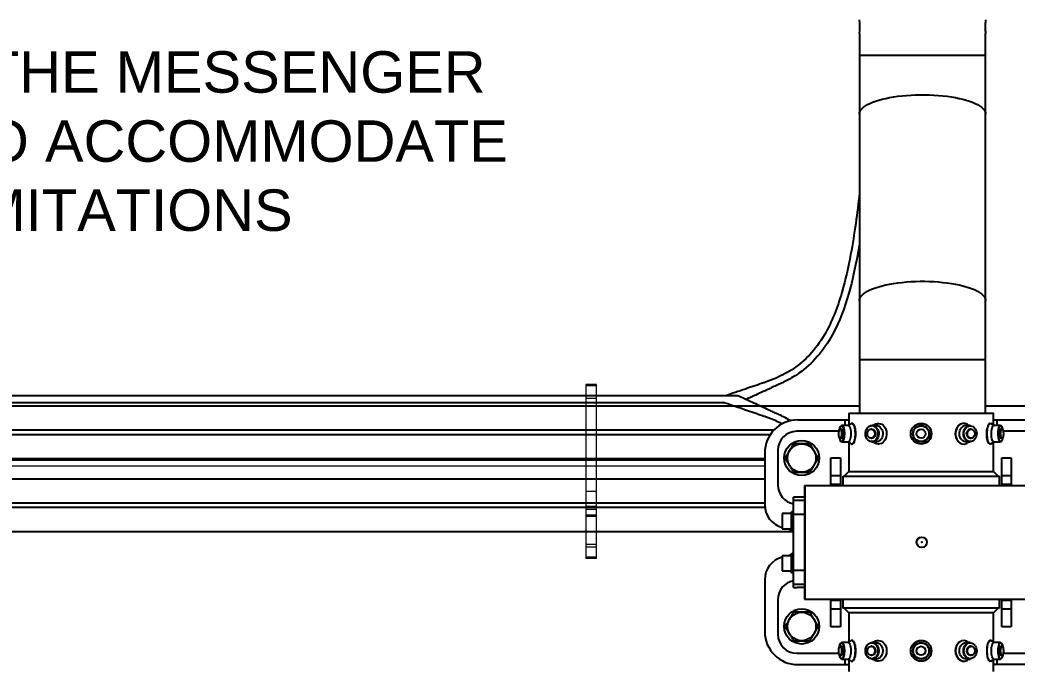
# Model space of a CAD drawing. Header units: feet. Extents: x -21 to 5170, y -254 to 1413.
# Drawn here: x 932.64 to 980.77, y 71 to 102.28 of the extents above; entities that cross this region are included whole.
import ezdxf
from ezdxf import colors
from ezdxf.entities.mleader import LeaderData, LeaderLine
from ezdxf.lldxf.tags import DXFTag
from ezdxf.math import Vec2, Vec3

# ---------------------------------------------------------------- set-up
doc = ezdxf.new("R2010")
doc.units = ezdxf.units.FT
doc.header["$MEASUREMENT"] = 0
for name, color, linetype in [('DC FEEEDERS', 1, 'Continuous'), ('E-ARRY-TABL', 9, 'Continuous'), ('G-ANNO-TEXT', 1, 'Continuous'), ('PV-AG-DC1', 142, 'DC1'), ('WIRE MANAGEMENT', 4, 'Continuous')]:
    doc.layers.add(name, color=color, linetype=linetype)
doc.styles.add('NEI-A', font='arial.ttf')
tags = doc.linetypes.add('DC1', pattern='A,0.176989,-0.035266,["DC1",NEI-A,S=0.1,R=0,X=0,Y=-0.05],-0.314734,0.176989', length=0.703978).pattern_tags.tags
tags[6] = DXFTag(74, 10)

msp = doc.modelspace()

# ---------------------------------------------------------------- linework, layer by layer
at = {"layer": 'DC FEEEDERS'}
for points in [[(739.25065, 83.65906), (973.16231, 83.65906)], [(979.25065, 83.65906), (1027.64239, 83.65906)], [(743.22695, 82.49906), (969.05095, 82.49906)], [(743.40979, 82.27712), (968.86811, 82.27712)], [(743.68895, 81.11712), (968.58895, 81.11712)], [(743.68895, 80.13972), (968.58895, 80.13972)], [(743.68895, 78.97972), (968.58895, 78.97972)], [(743.68895, 78.75778), (968.59628, 78.75778)], [(755.83908, 77.59778), (969.94141, 77.59778)]]:
    msp.add_lwpolyline(points, dxfattribs=at)
at = {"layer": 'E-ARRY-TABL'}
for p, q in [((973.16231, 101.61622), (973.16231, 83.3041)), ((979.25065, 83.3041), (979.25065, 101.61622)), ((973.16231, 100.5766), (979.25065, 100.5766)), ((973.16231, 85.8905), (979.25065, 85.8905)), ((972.65074, 83.3041), (972.65074, 82.72979)), ((972.65074, 83.3041), (979.62716, 83.3041)), ((979.62716, 82.72979), (979.62716, 83.3041)), ((970.19114, 82.97565), (972.65074, 82.97565)), ((972.47999, 82.70727), (972.47999, 82.97565)), ((972.7675, 82.79999), (972.61328, 82.70727)), ((979.66462, 82.70727), (979.5104, 82.79999)), ((979.62716, 82.97565), (982.08676, 82.97565)), ((979.79791, 82.97565), (979.79791, 82.70727)), ((972.17681, 82.42633), (970.14216, 82.42633)), ((972.19067, 82.4766), (972.19681, 82.51205)), ((972.2962, 82.52588), (972.23327, 82.52588)), ((972.62463, 82.70727), (972.31348, 82.70727)), ((973.764, 82.52588), (973.72511, 82.52588)), ((973.96698, 82.70727), (973.77468, 82.70727)), ((977.85285, 82.57567), (977.84863, 82.56652)), ((978.50322, 82.70727), (978.31092, 82.70727)), ((978.55279, 82.52588), (978.5139, 82.52588)), ((979.96442, 82.70727), (979.65327, 82.70727)), ((980.04463, 82.52588), (979.9817, 82.52588)), ((980.08723, 82.4766), (980.08109, 82.51205)), ((982.13574, 82.42633), (980.10109, 82.42633)), ((972.23327, 82.09102), (972.2962, 82.09102)), ((972.31348, 81.90963), (972.62463, 81.90963)), ((972.61328, 81.90963), (972.7675, 81.81691)), ((972.65074, 81.88711), (972.65074, 80.48195)), ((973.72511, 82.09102), (973.764, 82.09102)), ((973.77468, 81.90963), (973.96698, 81.90963)), ((978.31092, 81.90963), (978.50322, 81.90963)), ((978.5139, 82.09102), (978.55279, 82.09102)), ((979.5104, 81.81691), (979.66462, 81.90963)), ((979.62716, 80.48195), (979.62716, 81.88711)), ((979.65327, 81.90963), (979.96442, 81.90963)), ((979.9817, 82.09102), (980.04463, 82.09102)), ((968.58895, 81.37345), (968.58895, 78.88713)), ((969.22662, 81.51079), (969.22662, 79.83243)), ((971.79013, 79.81704), (971.79013, 81.14476)), ((971.79013, 81.14476), (972.2479, 81.14476)), ((972.2479, 81.14476), (972.2479, 79.81704)), ((980.03, 79.81704), (980.03, 81.14476)), ((980.03, 81.14476), (980.48777, 81.14476)), ((980.48777, 81.14476), (980.48777, 79.81704)), ((972.65074, 80.48195), (972.42186, 80.25306)), ((972.65074, 80.48195), (979.62716, 80.48195)), ((979.85604, 80.25306), (979.62716, 80.48195)), ((972.2479, 80.28443), (971.79013, 80.28443)), ((972.36235, 80.25306), (972.36235, 79.81704)), ((972.36235, 80.25306), (979.91555, 80.25306)), ((979.91555, 79.81704), (979.91555, 80.25306)), ((980.48777, 80.28443), (980.03, 80.28443)), ((970.50838, 79.81704), (970.50838, 74.3238)), ((970.50838, 79.81704), (981.76952, 79.81704)), ((970.54214, 74.3238), (970.54214, 79.81704)), ((971.79013, 79.87225), (972.2479, 79.87225)), ((980.03, 79.87225), (980.48777, 79.87225)), ((970.50838, 79.2494), (969.98194, 79.2494)), ((969.98194, 74.89143), (969.98194, 79.2494)), ((969.98194, 79.10875), (970.50838, 79.10875)), ((969.89039, 78.45231), (969.43262, 78.45231)), ((969.43262, 78.45231), (969.43262, 77.71987)), ((969.98194, 78.54386), (969.89039, 78.54386)), ((969.89039, 77.62832), (969.89039, 78.54386)), ((970.50838, 78.41173), (969.98194, 78.41173)), ((969.43262, 77.71987), (969.89039, 77.71987)), ((969.89039, 77.62832), (969.98194, 77.62832)), ((969.89039, 76.42096), (969.43262, 76.42096)), ((969.43262, 76.42096), (969.43262, 75.68852)), ((969.98194, 76.51251), (969.89039, 76.51251)), ((969.89039, 75.59697), (969.89039, 76.51251)), ((969.43262, 75.68852), (969.89039, 75.68852)), ((969.89039, 75.59697), (969.98194, 75.59697)), ((969.98194, 75.7291), (970.50838, 75.7291)), ((968.58895, 75.2537), (968.58895, 72.76738)), ((970.50838, 75.03208), (969.98194, 75.03208)), ((969.98194, 74.89143), (970.09639, 74.89143)), ((969.22662, 74.3084), (969.22662, 72.63005)), ((970.50838, 74.3238), (981.76952, 74.3238)), ((971.79013, 72.99607), (971.79013, 74.3238)), ((972.2479, 74.26858), (971.79013, 74.26858)), ((972.2479, 74.3238), (972.2479, 72.99607)), ((972.36235, 74.3238), (972.36235, 73.88777)), ((979.91555, 73.88777), (979.91555, 74.3238)), ((980.03, 72.99607), (980.03, 74.3238)), ((980.48777, 74.26858), (980.03, 74.26858)), ((980.48777, 74.3238), (980.48777, 72.99607)), ((971.79013, 73.8564), (972.2479, 73.8564)), ((979.91555, 73.88777), (972.36235, 73.88777)), ((972.42186, 73.88777), (972.65074, 73.65888)), ((972.65074, 73.65888), (972.65074, 72.25372)), ((979.62716, 73.65888), (972.65074, 73.65888)), ((979.62716, 73.65888), (979.85604, 73.88777)), ((979.62716, 72.25372), (979.62716, 73.65888)), ((980.03, 73.8564), (980.48777, 73.8564)), ((972.2479, 72.99607), (971.79013, 72.99607)), ((980.48777, 72.99607), (980.03, 72.99607)), ((972.62463, 72.2312), (972.31348, 72.2312)), ((972.7675, 72.32392), (972.61328, 72.2312)), ((973.96698, 72.2312), (973.77468, 72.2312)), ((978.50322, 72.2312), (978.31092, 72.2312)), ((979.66462, 72.2312), (979.5104, 72.32392)), ((979.96442, 72.2312), (979.65327, 72.2312)), ((970.14216, 71.71451), (972.17681, 71.71451)), ((972.2962, 72.04981), (972.23327, 72.04981)), ((973.764, 72.04981), (973.72511, 72.04981)), ((978.55279, 72.04981), (978.5139, 72.04981)), ((980.04463, 72.04981), (979.9817, 72.04981)), ((980.10109, 71.71451), (982.13574, 71.71451)), ((972.23327, 71.61495), (972.2962, 71.61495)), ((972.31348, 71.43356), (972.62463, 71.43356)), ((972.47999, 71.16518), (972.47999, 71.43356)), ((972.61328, 71.43356), (972.7675, 71.34084)), ((972.65074, 71.41104), (972.65074, 70.83673)), ((973.72511, 71.61495), (973.764, 71.61495)), ((973.77468, 71.43356), (973.96698, 71.43356)), ((978.31092, 71.43356), (978.50322, 71.43356)), ((978.5139, 71.61495), (978.55279, 71.61495)), ((979.5104, 71.34084), (979.66462, 71.43356)), ((979.62716, 70.83673), (979.62716, 71.41104)), ((979.65327, 71.43356), (979.96442, 71.43356)), ((979.79791, 71.43356), (979.79791, 71.16518)), ((979.9817, 71.61495), (980.04463, 71.61495)), ((970.19114, 71.16518), (972.65074, 71.16518)), ((982.08676, 71.16518), (979.62716, 71.16518))]:
    msp.add_line(p, q, dxfattribs=at)
for points in [[(973.16231, 97.73391), (973.17043, 97.80181), (973.19475, 97.86936), (973.23514, 97.93618), (973.29138, 98.00193), (973.36317, 98.06624), (973.45014, 98.12878), (973.55181, 98.18922), (973.66765, 98.24722), (973.79703, 98.30249), (973.93926, 98.35472), (974.0936, 98.40364), (974.2592, 98.44899), (974.4352, 98.49052), (974.62065, 98.52801), (974.81455, 98.56127), (975.01589, 98.59011), (975.22357, 98.61439), (975.4365, 98.63397), (975.65354, 98.64874), (975.87353, 98.65864), (976.0953, 98.6636), (976.31766, 98.6636), (976.53942, 98.65864), (976.75941, 98.64874), (976.97645, 98.63397), (977.18938, 98.61439), (977.39707, 98.59011), (977.5984, 98.56127), (977.79231, 98.52801), (977.97775, 98.49052), (978.15375, 98.44899), (978.31936, 98.40364), (978.47369, 98.35472), (978.61593, 98.30249), (978.74531, 98.24722), (978.86114, 98.18922), (978.96282, 98.12878), (979.04978, 98.06624), (979.12158, 98.00193), (979.17782, 97.93618), (979.21821, 97.86936), (979.24253, 97.80181), (979.25065, 97.73391)], [(973.16231, 88.7332), (973.17043, 88.8011), (973.19475, 88.86865), (973.23514, 88.93547), (973.29138, 89.00122), (973.36317, 89.06553), (973.45014, 89.12807), (973.55181, 89.18851), (973.66765, 89.24651), (973.79703, 89.30178), (973.93926, 89.35401), (974.0936, 89.40293), (974.2592, 89.44828), (974.4352, 89.48981), (974.62065, 89.5273), (974.81455, 89.56056), (975.01589, 89.58941), (975.22357, 89.61368), (975.4365, 89.63326), (975.65354, 89.64803), (975.87353, 89.65793), (976.0953, 89.66289), (976.31766, 89.66289), (976.53942, 89.65793), (976.75941, 89.64803), (976.97645, 89.63326), (977.18938, 89.61368), (977.39707, 89.58941), (977.5984, 89.56056), (977.79231, 89.5273), (977.97775, 89.48981), (978.15375, 89.44828), (978.31936, 89.40293), (978.47369, 89.35401), (978.61593, 89.30178), (978.74531, 89.24651), (978.86114, 89.18851), (978.96282, 89.12807), (979.04978, 89.06553), (979.12158, 89.00122), (979.17782, 88.93547), (979.21821, 88.86865), (979.24253, 88.8011), (979.25065, 88.7332)], [(972.7675, 82.79999), (972.77894, 82.80544), (972.80663, 82.80715), (972.83397, 82.79283), (972.86009, 82.76294), (972.88413, 82.71845), (972.90533, 82.66078), (972.92301, 82.59178), (972.9366, 82.51368), (972.94566, 82.42898), (972.9499, 82.3404), (972.94918, 82.2508), (972.94354, 82.16306), (972.93314, 82.07998), (972.91832, 82.00425), (972.89957, 81.9383), (972.87748, 81.88424), (972.85276, 81.84382), (972.8262, 81.81833), (972.813, 81.81164)], [(973.82733, 82.70587), (973.82878, 82.70724), (973.89031, 82.75467), (973.9577, 82.78776), (974.02879, 82.80544), (974.10129, 82.80715), (974.17287, 82.79283), (974.24123, 82.76294), (974.30417, 82.71845), (974.35968, 82.66078), (974.40597, 82.59178), (974.44154, 82.51368), (974.46526, 82.42898), (974.47636, 82.3404), (974.47449, 82.2508), (974.45971, 82.16306), (974.43248, 82.07998), (974.3937, 82.00425), (974.3446, 81.9383), (974.28676, 81.88424), (974.22204, 81.84382), (974.15252, 81.81833), (974.08044, 81.80859), (974.00811, 81.81492), (973.93785, 81.83711), (973.87193, 81.87446), (973.82796, 81.91044)], [(979.35164, 82.57586), (979.3685, 82.64699), (979.389, 82.70724), (979.4125, 82.75467), (979.43824, 82.78776), (979.4654, 82.80544), (979.46656, 82.80584)], [(979.46656, 82.80584), (979.49309, 82.80715), (979.5104, 82.79999)], [(972.1765, 82.42475), (972.1883, 82.47), (972.20343, 82.50327), (972.22078, 82.5221), (972.23906, 82.52507), (972.2569, 82.51198), (972.273, 82.4838), (972.28614, 82.44261), (972.29537, 82.39147), (972.29999, 82.33418), (972.29966, 82.27497), (972.2944, 82.21825), (972.28462, 82.16822), (972.27102, 82.12859), (972.25462, 82.1023), (972.23665, 82.09129), (972.21842, 82.0964), (972.20129, 82.11723), (972.18653, 82.15224), (972.17524, 82.19884), (972.16825, 82.25356), (972.16609, 82.31236), (972.16891, 82.37087), (972.1765, 82.42475)], [(972.19681, 82.51205), (972.21206, 82.57447), (972.23099, 82.62526), (972.25277, 82.66221), (972.27645, 82.6837), (972.30099, 82.68878), (972.32293, 82.67914)], [(972.2514, 82.65298), (972.26567, 82.67604), (972.28951, 82.69966), (972.31434, 82.70726), (972.33913, 82.69853), (972.36287, 82.67384), (972.38459, 82.63419), (972.40339, 82.5812), (972.41852, 82.51704), (972.42934, 82.44435), (972.43543, 82.36609), (972.43651, 82.28547), (972.43257, 82.20579), (972.42374, 82.13032), (972.41041, 82.06213), (972.3931, 82.00404), (972.37253, 81.9584), (972.34955, 81.9271), (972.32509, 81.91141), (972.30015, 81.91197), (972.27576, 81.92876), (972.26571, 81.94081)], [(972.2962, 82.52588), (972.30199, 82.52507), (972.31984, 82.51198), (972.33593, 82.4838), (972.34907, 82.44261), (972.3583, 82.39147), (972.36292, 82.33418), (972.36259, 82.27497), (972.35733, 82.21825), (972.34755, 82.16822), (972.33395, 82.12859), (972.31756, 82.1023), (972.29958, 82.09129), (972.2962, 82.09102)], [(972.32293, 82.67914), (972.32532, 82.67725), (972.34838, 82.64959), (972.36916, 82.60703), (972.38675, 82.55142), (972.40038, 82.48518), (972.40946, 82.41123), (972.41359, 82.33278), (972.41258, 82.25327), (972.4065, 82.17617), (972.39559, 82.10485), (972.38033, 82.04243), (972.3614, 81.99164), (972.33962, 81.95469), (972.31952, 81.93536)], [(972.62463, 82.70727), (972.62549, 82.70726), (972.65028, 82.69853), (972.67402, 82.67384), (972.69574, 82.63419), (972.71454, 82.5812), (972.72967, 82.51704), (972.7405, 82.44435), (972.74658, 82.36609), (972.74767, 82.28547), (972.74372, 82.20579), (972.7349, 82.13032), (972.72156, 82.06213), (972.70425, 82.00404), (972.68369, 81.9584), (972.6607, 81.9271), (972.63624, 81.91141), (972.62463, 81.90963)], [(972.87757, 82.75723), (972.88948, 82.73964), (972.91281, 82.69185), (972.93302, 82.63101), (972.94944, 82.55919), (972.9615, 82.47883), (972.96878, 82.39266), (972.97106, 82.30363), (972.96824, 82.21476), (972.96042, 82.12908), (972.94787, 82.04951), (972.93101, 81.97876), (972.91043, 81.91923), (972.88681, 81.87296), (972.86097, 81.84152), (972.84237, 81.82909)], [(973.77468, 81.90963), (973.7398, 81.91197), (973.67594, 81.92876), (973.61613, 81.9611), (973.56281, 82.00766), (973.51816, 82.06654), (973.48402, 82.13532), (973.46177, 82.21118), (973.45233, 82.29103), (973.4561, 82.37159), (973.4729, 82.44957), (973.50206, 82.52177)], [(973.95003, 82.0051), (973.93471, 81.99164), (973.87769, 81.95469), (973.8157, 81.9332), (973.75145, 81.92812), (973.68775, 81.93965), (973.62738, 81.96731), (973.57299, 82.00987), (973.52694, 82.06548), (973.49125, 82.13172), (973.46748, 82.20567), (973.45668, 82.28412), (973.4593, 82.36363), (973.47524, 82.44073), (973.5038, 82.51205)], [(973.57648, 82.42475), (973.60737, 82.47), (973.647, 82.50327), (973.69242, 82.5221), (973.74027, 82.52507), (973.78699, 82.51198), (973.82912, 82.4838), (973.86353, 82.44261), (973.88768, 82.39147), (973.89978, 82.33418), (973.89891, 82.27497), (973.88516, 82.21825), (973.85954, 82.16822), (973.82394, 82.12859), (973.78102, 82.1023), (973.73395, 82.09129), (973.68622, 82.0964), (973.64138, 82.11723), (973.60275, 82.15224), (973.57319, 82.19884), (973.5549, 82.25356), (973.54923, 82.31236), (973.5566, 82.37087), (973.57648, 82.42475)], [(973.764, 82.52588), (973.77916, 82.52507), (973.82588, 82.51198), (973.86801, 82.4838), (973.90243, 82.44261), (973.92658, 82.39147), (973.93867, 82.33418), (973.93781, 82.27497), (973.92405, 82.21825), (973.89843, 82.16822), (973.86284, 82.12859), (973.81991, 82.1023), (973.77284, 82.09129), (973.764, 82.09102)], [(973.77468, 82.70727), (973.77693, 82.70726), (973.84183, 82.69853), (973.90398, 82.67384), (973.96084, 82.63419), (974.01008, 82.5812), (974.04968, 82.51704), (974.07802, 82.44435), (974.09394, 82.36609), (974.09679, 82.28547), (974.08646, 82.20579), (974.06336, 82.13032), (974.02844, 82.06213), (973.98313, 82.00404), (973.92929, 81.9584), (973.86912, 81.9271), (973.80508, 81.91141), (973.77468, 81.90963)], [(973.96698, 82.70727), (973.96923, 82.70726), (974.03413, 82.69853), (974.09629, 82.67384), (974.15315, 82.63419), (974.20238, 82.5812), (974.24198, 82.51704), (974.27032, 82.44435), (974.28624, 82.36609), (974.2891, 82.28547), (974.27876, 82.20579), (974.25566, 82.13032), (974.22074, 82.06213), (974.17543, 82.00404), (974.12159, 81.9584), (974.06142, 81.9271), (973.99738, 81.91141), (973.96698, 81.90963)], [(978.31092, 81.90963), (978.27604, 81.91197), (978.21218, 81.92876), (978.15237, 81.9611), (978.09905, 82.00766), (978.0544, 82.06654), (978.02026, 82.13532), (977.99801, 82.21118), (977.98858, 82.29103), (977.99234, 82.37159), (978.00914, 82.44957), (978.0383, 82.52177)], [(978.50322, 81.90963), (978.46834, 81.91197), (978.40449, 81.92876), (978.34467, 81.9611), (978.29135, 82.00766), (978.2467, 82.06654), (978.21256, 82.13532), (978.19031, 82.21118), (978.18088, 82.29103), (978.18464, 82.37159), (978.20145, 82.44957), (978.2306, 82.52177)], [(978.2537, 82.51205), (978.29363, 82.57447), (978.34319, 82.62526), (978.40021, 82.66221), (978.4622, 82.6837), (978.52645, 82.68878), (978.59015, 82.67725), (978.65052, 82.64959), (978.70491, 82.60703), (978.75096, 82.55142), (978.78665, 82.48518), (978.81042, 82.41123), (978.82122, 82.33278), (978.8186, 82.25327), (978.80266, 82.17617), (978.7741, 82.10485), (978.73417, 82.04243), (978.68461, 81.99164), (978.62759, 81.95469), (978.5656, 81.9332), (978.50135, 81.92812), (978.43765, 81.93965), (978.37728, 81.96731), (978.32289, 82.00987), (978.27684, 82.06548), (978.24115, 82.13172), (978.21739, 82.20567), (978.20658, 82.28412), (978.2092, 82.36363), (978.22514, 82.44073), (978.2537, 82.51205)], [(978.5139, 82.09102), (978.47502, 82.0964), (978.43018, 82.11723), (978.39154, 82.15224), (978.36198, 82.19884), (978.34369, 82.25356), (978.33802, 82.31236), (978.3454, 82.37087), (978.36527, 82.42475)], [(978.40417, 82.42475), (978.43506, 82.47), (978.47469, 82.50327), (978.52011, 82.5221), (978.56796, 82.52507), (978.61468, 82.51198), (978.65681, 82.4838), (978.69122, 82.44261), (978.71537, 82.39147), (978.72747, 82.33418), (978.7266, 82.27497), (978.71285, 82.21825), (978.68723, 82.16822), (978.65163, 82.12859), (978.60871, 82.1023), (978.56164, 82.09129), (978.51391, 82.0964), (978.46907, 82.11723), (978.43044, 82.15224), (978.40088, 82.19884), (978.38259, 82.25356), (978.37692, 82.31236), (978.38429, 82.37087), (978.40417, 82.42475)], [(979.42318, 81.83645), (979.41406, 81.84416), (979.38842, 81.87726), (979.36509, 81.92505), (979.34488, 81.98589), (979.32846, 82.05771), (979.3164, 82.13807), (979.30911, 82.22424), (979.30684, 82.31327), (979.30966, 82.40214), (979.31748, 82.48782), (979.33003, 82.56739)], [(979.45846, 81.81443), (979.4575, 81.81492), (979.43066, 81.83711), (979.40548, 81.87446), (979.38277, 81.92575), (979.36325, 81.98934), (979.34755, 82.06318), (979.33618, 82.14491), (979.32951, 82.2319), (979.32774, 82.32135), (979.33093, 82.41038), (979.33899, 82.49614), (979.35164, 82.57586)], [(979.65327, 81.90963), (979.63995, 81.91197), (979.61556, 81.92876), (979.59271, 81.9611), (979.57234, 82.00766), (979.55529, 82.06654), (979.54225, 82.13532), (979.53375, 82.21118), (979.53015, 82.29103), (979.53158, 82.37159), (979.538, 82.44957), (979.54914, 82.52177)], [(979.54914, 82.52177), (979.56454, 82.58523), (979.58357, 82.63737), (979.60546, 82.67604), (979.62931, 82.69966), (979.65327, 82.70727)], [(979.96505, 81.93163), (979.95258, 81.93965), (979.92952, 81.96731), (979.90874, 82.00987), (979.89115, 82.06548), (979.87752, 82.13172), (979.86844, 82.20567), (979.86431, 82.28412), (979.86532, 82.36363), (979.8714, 82.44073), (979.88231, 82.51205)], [(979.88231, 82.51205), (979.89757, 82.57447), (979.9165, 82.62526), (979.93828, 82.66221), (979.96195, 82.6837), (979.98649, 82.68878), (980.00456, 82.68184)], [(979.90235, 82.65298), (979.91661, 82.67604), (979.94046, 82.69966), (979.96528, 82.70726), (979.99007, 82.69853), (980.01219, 82.67609)], [(979.9817, 82.09102), (979.96685, 82.0964), (979.94972, 82.11723), (979.93496, 82.15224), (979.92367, 82.19884), (979.91669, 82.25356), (979.91452, 82.31236), (979.91734, 82.37087), (979.92493, 82.42475)], [(979.92493, 82.42475), (979.93673, 82.47), (979.95187, 82.50327), (979.96922, 82.5221), (979.9817, 82.52588)], [(979.98786, 82.42475), (979.99966, 82.47), (980.0148, 82.50327), (980.03215, 82.5221), (980.05042, 82.52507), (980.06827, 82.51198), (980.08436, 82.4838), (980.09751, 82.44261), (980.10673, 82.39147), (980.11135, 82.33418), (980.11102, 82.27497), (980.10577, 82.21825), (980.09598, 82.16822), (980.08239, 82.12859), (980.06599, 82.1023), (980.04801, 82.09129), (980.02978, 82.0964), (980.01265, 82.11723), (979.9979, 82.15224), (979.98661, 82.19884), (979.97962, 82.25356), (979.97745, 82.31236), (979.98027, 82.37087), (979.98786, 82.42475)], [(979.5104, 81.81691), (979.48513, 81.80859), (979.45846, 81.81443)], [(980.01219, 81.94081), (980.00049, 81.9271), (979.97603, 81.91141), (979.9511, 81.91197), (979.92671, 81.92876), (979.90386, 81.9611), (979.89919, 81.97008)], [(979.99827, 81.93159), (979.97691, 81.92812), (979.96505, 81.93163)], [(969.89039, 77.63837), (969.80102, 77.68974), (969.72742, 77.71987)], [(969.98194, 77.56391), (969.98139, 77.56444), (969.90478, 77.62832)], [(969.90478, 76.51251), (969.98139, 76.57639), (969.98194, 76.57693)], [(969.72742, 76.42096), (969.80102, 76.45109), (969.89039, 76.50246)], [(972.19067, 72.00053), (972.20104, 72.05612), (972.21749, 72.11526), (972.23739, 72.16203), (972.25985, 72.1944), (972.2839, 72.21095), (972.30849, 72.21095), (972.31485, 72.20822)], [(972.24227, 72.1579), (972.24829, 72.17084), (972.27068, 72.20637), (972.29482, 72.2266), (972.31972, 72.23069), (972.34437, 72.21847), (972.36775, 72.19044), (972.38891, 72.14776), (972.40699, 72.09216), (972.42123, 72.02593), (972.43107, 71.95177), (972.43609, 71.87273), (972.43609, 71.79203), (972.43107, 71.71299), (972.42123, 71.63883), (972.40699, 71.5726), (972.38891, 71.51701), (972.36775, 71.47432), (972.34437, 71.44629), (972.31972, 71.43408), (972.29482, 71.43816), (972.27068, 71.45839), (972.25774, 71.47668)], [(972.31485, 72.20822), (972.33255, 72.1944), (972.35501, 72.16203), (972.37491, 72.11526), (972.39136, 72.05612), (972.40366, 71.98721), (972.41126, 71.91152), (972.41383, 71.83238), (972.41126, 71.75324), (972.40366, 71.67756), (972.39136, 71.60864), (972.37491, 71.5495), (972.35501, 71.50273), (972.33255, 71.47036), (972.31152, 71.45497)], [(972.62463, 72.2312), (972.63087, 72.23069), (972.65552, 72.21847), (972.6789, 72.19044), (972.70007, 72.14776), (972.71814, 72.09216), (972.73239, 72.02593), (972.74222, 71.95177), (972.74724, 71.87273), (972.74724, 71.79203), (972.74222, 71.71299), (972.73239, 71.63883), (972.71814, 71.5726), (972.70007, 71.51701), (972.6789, 71.47432), (972.65552, 71.44629), (972.63087, 71.43408), (972.62463, 71.43356)], [(972.81273, 72.32929), (972.8301, 72.31979), (972.85644, 72.2921), (972.88083, 72.24962), (972.90249, 72.19374), (972.92071, 72.12624), (972.93491, 72.0493), (972.94465, 71.96539), (972.94959, 71.8772), (972.94959, 71.78757), (972.94465, 71.69938), (972.93491, 71.61546), (972.92071, 71.53852), (972.90249, 71.47102), (972.88083, 71.41514), (972.85644, 71.37267), (972.8301, 71.34497), (972.81532, 71.33647)], [(972.85808, 72.30177), (972.86241, 72.29801), (972.88815, 72.26574), (972.91162, 72.21871), (972.93202, 72.15853), (972.94866, 72.08723), (972.96096, 72.00726), (972.96852, 71.92134), (972.97107, 71.83238), (972.96852, 71.74343), (972.96096, 71.6575), (972.94866, 71.57753), (972.93202, 71.50624), (972.91162, 71.44605), (972.88815, 71.39902), (972.86795, 71.37223)], [(973.45203, 71.83238), (973.45863, 71.91266), (973.47818, 71.98966), (973.50986, 72.06021), (973.55238, 72.12144), (973.60401, 72.17084), (973.66262, 72.20637), (973.72582, 72.2266), (973.77468, 72.2312)], [(973.45605, 71.83238), (973.46278, 71.91152), (973.48267, 71.98721), (973.51486, 72.05612), (973.55794, 72.11526), (973.61002, 72.16203), (973.66884, 72.1944), (973.73181, 72.21095), (973.79619, 72.21095), (973.85916, 72.1944), (973.91798, 72.16203), (973.94365, 72.14155)], [(973.77468, 72.2312), (973.79102, 72.23069), (973.85555, 72.21847), (973.91677, 72.19044), (973.97217, 72.14776), (974.01949, 72.09216), (974.05679, 72.02593), (974.08253, 71.95177), (974.09567, 71.87273), (974.09567, 71.79203), (974.08253, 71.71299), (974.05679, 71.63883), (974.01949, 71.5726), (973.97217, 71.51701), (973.91677, 71.47432), (973.85555, 71.44629), (973.79102, 71.43408), (973.77468, 71.43356)], [(973.82882, 72.2312), (973.88106, 72.27263), (973.94773, 72.30786), (974.01843, 72.32781), (974.09087, 72.33183), (974.16272, 72.31979), (974.23169, 72.2921), (974.29554, 72.24962), (974.35223, 72.19374), (974.39994, 72.12624), (974.43713, 72.0493), (974.46261, 71.96539), (974.47556, 71.8772), (974.47556, 71.78757), (974.46261, 71.69938), (974.43713, 71.61546), (974.39994, 71.53852), (974.35223, 71.47102), (974.29554, 71.41514), (974.23169, 71.37267), (974.16272, 71.34497), (974.09087, 71.33294), (974.01843, 71.33696), (973.94773, 71.3569), (973.88106, 71.39213), (973.82882, 71.43356)], [(973.96698, 72.2312), (973.98332, 72.23069), (974.04785, 72.21847), (974.10907, 72.19044), (974.16448, 72.14776), (974.21179, 72.09216), (974.24909, 72.02593), (974.27483, 71.95177), (974.28798, 71.87273), (974.28798, 71.79203), (974.27483, 71.71299), (974.24909, 71.63883), (974.21179, 71.5726), (974.16448, 71.51701), (974.10907, 71.47432), (974.04785, 71.44629), (973.98332, 71.43408), (973.96698, 71.43356)], [(977.98827, 71.83238), (977.99487, 71.91266), (978.01442, 71.98966), (978.0461, 72.06021), (978.08862, 72.12144), (978.14025, 72.17084), (978.19886, 72.20637), (978.26206, 72.2266), (978.31092, 72.2312)], [(978.18057, 71.83238), (978.18718, 71.91266), (978.20672, 71.98966), (978.2384, 72.06021), (978.28093, 72.12144), (978.33255, 72.17084), (978.39116, 72.20637), (978.45436, 72.2266), (978.50322, 72.2312)], [(978.20595, 71.83238), (978.21268, 71.91152), (978.23257, 71.98721), (978.26476, 72.05612), (978.30784, 72.11526), (978.35992, 72.16203), (978.41874, 72.1944), (978.48171, 72.21095), (978.54609, 72.21095), (978.60906, 72.1944), (978.66788, 72.16203), (978.71996, 72.11526), (978.76304, 72.05612), (978.79523, 71.98721), (978.81512, 71.91152), (978.82185, 71.83238), (978.81512, 71.75324), (978.79523, 71.67756), (978.76304, 71.60864), (978.71996, 71.5495), (978.66788, 71.50273), (978.60906, 71.47036), (978.54609, 71.45382), (978.48171, 71.45382), (978.41874, 71.47036), (978.35992, 71.50273), (978.30784, 71.5495), (978.26476, 71.60864), (978.23257, 71.67756), (978.21268, 71.75324), (978.20595, 71.83238)], [(979.32769, 71.83238), (979.33017, 71.92165), (979.33754, 72.00805), (979.34955, 72.0888), (979.36583, 72.16132), (979.38585, 72.22326), (979.40897, 72.27263), (979.43444, 72.30786), (979.45942, 72.32688)], [(979.53003, 71.83238), (979.53255, 71.91266), (979.54002, 71.98966), (979.55212, 72.06021), (979.56836, 72.12144), (979.58808, 72.17084), (979.61047, 72.20637), (979.63461, 72.2266), (979.65327, 72.2312)], [(979.86407, 71.83238), (979.86664, 71.91152), (979.87424, 71.98721), (979.88654, 72.05612), (979.90299, 72.11526), (979.92289, 72.16203), (979.94535, 72.1944), (979.96941, 72.21095), (979.994, 72.21095), (980.01805, 72.1944), (980.04051, 72.16203), (980.06041, 72.11526), (980.07686, 72.05612), (980.08723, 72.00053)], [(972.16608, 71.83238), (972.16857, 71.89104), (972.17586, 71.94536), (972.18741, 71.99129), (972.20236, 72.02544), (972.2196, 72.04527), (972.23785, 72.04931), (972.25577, 72.03726), (972.27201, 72.01002), (972.28539, 71.9696), (972.29489, 71.91901), (972.29983, 71.86199), (972.29983, 71.80277), (972.29489, 71.74576), (972.28539, 71.69516), (972.27201, 71.65475), (972.25577, 71.6275), (972.23785, 71.61546), (972.2196, 71.6195), (972.20236, 71.63933), (972.18741, 71.67347), (972.17586, 71.71941), (972.16857, 71.77372), (972.16608, 71.83238)], [(972.2962, 72.04981), (972.30078, 72.04931), (972.3187, 72.03726), (972.33495, 72.01002), (972.34832, 71.9696), (972.35783, 71.91901), (972.36276, 71.86199), (972.36276, 71.80277), (972.35783, 71.74576), (972.34832, 71.69516), (972.33495, 71.65475), (972.3187, 71.6275), (972.30078, 71.61546), (972.2962, 71.61495)], [(973.77468, 71.43356), (973.72582, 71.43816), (973.66262, 71.45839), (973.60401, 71.49393), (973.55238, 71.54332), (973.50986, 71.60455), (973.47818, 71.67511), (973.45863, 71.7521), (973.45203, 71.83238)], [(973.98362, 71.56554), (973.97006, 71.5495), (973.91798, 71.50273), (973.85916, 71.47036), (973.79619, 71.45382), (973.73181, 71.45382), (973.66884, 71.47036), (973.61002, 71.50273), (973.55794, 71.5495), (973.51486, 71.60864), (973.48267, 71.67756), (973.46278, 71.75324), (973.45605, 71.83238)], [(973.5492, 71.83238), (973.55572, 71.89104), (973.57481, 71.94536), (973.60504, 71.99129), (973.64418, 72.02544), (973.68932, 72.04527), (973.73711, 72.04931), (973.78401, 72.03726), (973.82655, 72.01002), (973.86156, 71.9696), (973.88645, 71.91901), (973.89937, 71.86199), (973.89937, 71.80277), (973.88645, 71.74576), (973.86156, 71.69516), (973.82655, 71.65475), (973.78401, 71.6275), (973.73711, 71.61546), (973.68932, 71.6195), (973.64418, 71.63933), (973.60504, 71.67347), (973.57481, 71.71941), (973.55572, 71.77372), (973.5492, 71.83238)], [(973.764, 72.04981), (973.776, 72.04931), (973.82291, 72.03726), (973.86544, 72.01002), (973.90045, 71.9696), (973.92534, 71.91901), (973.93827, 71.86199), (973.93827, 71.80277), (973.92534, 71.74576), (973.90045, 71.69516), (973.86544, 71.65475), (973.82291, 71.6275), (973.776, 71.61546), (973.764, 71.61495)], [(978.31092, 71.43356), (978.26206, 71.43816), (978.19886, 71.45839), (978.14025, 71.49393), (978.08862, 71.54332), (978.0461, 71.60455), (978.01442, 71.67511), (977.99487, 71.7521), (977.98827, 71.83238)], [(978.50322, 71.43356), (978.45436, 71.43816), (978.39116, 71.45839), (978.33255, 71.49393), (978.28093, 71.54332), (978.2384, 71.60455), (978.20672, 71.67511), (978.18718, 71.7521), (978.18057, 71.83238)], [(978.37689, 71.83238), (978.38341, 71.89104), (978.4025, 71.94536), (978.43273, 71.99129), (978.47187, 72.02544), (978.51701, 72.04527), (978.5648, 72.04931), (978.6117, 72.03726), (978.65424, 72.01002), (978.68925, 71.9696), (978.71414, 71.91901), (978.72706, 71.86199), (978.72706, 71.80277), (978.71414, 71.74576), (978.68925, 71.69516), (978.65424, 71.65475), (978.6117, 71.6275), (978.5648, 71.61546), (978.51701, 71.6195), (978.47187, 71.63933), (978.43273, 71.67347), (978.4025, 71.71941), (978.38341, 71.77372), (978.37689, 71.83238)], [(979.46836, 71.33444), (979.46144, 71.33696), (979.43444, 71.3569), (979.40897, 71.39213), (979.38585, 71.44151), (979.36583, 71.50345), (979.34955, 71.57596), (979.33754, 71.65671), (979.33017, 71.74311), (979.32769, 71.83238)], [(979.65327, 71.43356), (979.63461, 71.43816), (979.61047, 71.45839), (979.58808, 71.49393), (979.56836, 71.54332), (979.55212, 71.60455), (979.54002, 71.67511), (979.53255, 71.7521), (979.53003, 71.83238)], [(980.08723, 71.66423), (980.07686, 71.60864), (980.06041, 71.5495), (980.04051, 71.50273), (980.01805, 71.47036), (979.994, 71.45382), (979.96941, 71.45382), (979.94535, 71.47036), (979.92289, 71.50273), (979.90299, 71.5495), (979.88654, 71.60864), (979.87424, 71.67756), (979.86664, 71.75324), (979.86407, 71.83238)], [(979.91451, 71.83238), (979.917, 71.89104), (979.92429, 71.94536), (979.93584, 71.99129), (979.95079, 72.02544), (979.96803, 72.04527), (979.9817, 72.04981)], [(979.9817, 71.61495), (979.96803, 71.6195), (979.95079, 71.63933), (979.93584, 71.67347), (979.92429, 71.71941), (979.917, 71.77372), (979.91451, 71.83238)], [(979.97744, 71.83238), (979.97993, 71.89104), (979.98722, 71.94536), (979.99877, 71.99129), (980.01372, 72.02544), (980.03096, 72.04527), (980.04922, 72.04931), (980.06713, 72.03726), (980.08338, 72.01002), (980.09675, 71.9696), (980.10626, 71.91901), (980.1112, 71.86199), (980.1112, 71.80277), (980.10626, 71.74576), (980.09675, 71.69516), (980.08338, 71.65475), (980.06713, 71.6275), (980.04922, 71.61546), (980.03096, 71.6195), (980.01372, 71.63933), (979.99877, 71.67347), (979.98722, 71.71941), (979.97993, 71.77372), (979.97744, 71.83238)], [(972.31152, 71.45497), (972.30849, 71.45382), (972.2839, 71.45382), (972.25985, 71.47036), (972.23739, 71.50273), (972.21749, 71.5495), (972.20104, 71.60864), (972.19067, 71.66423)], [(979.5104, 71.34084), (979.48911, 71.33294), (979.46836, 71.33444)], [(980.01219, 71.46474), (979.99531, 71.44629), (979.97066, 71.43408), (979.94576, 71.43816), (979.92162, 71.45839), (979.90869, 71.47668)]]:
    msp.add_lwpolyline(points, dxfattribs=at)
for centre, radius in [((976.13895, 82.30845), 0.50228), ((976.13895, 82.30845), 0.49995), ((976.13895, 82.30845), 0.39882), ((976.13895, 82.30845), 0.38065), ((976.13895, 82.30845), 0.21743), ((970.37768, 81.13312), 0.84687), ((970.37768, 81.13312), 0.68666), ((976.17271, 77.07042), 0.24808), ((970.37768, 73.00771), 0.84687), ((970.37768, 73.00771), 0.68666), ((976.13895, 71.83238), 0.50228), ((976.13895, 71.83238), 0.49995), ((976.13895, 71.83238), 0.39882), ((976.13895, 71.83238), 0.38065), ((976.13895, 71.83238), 0.21743)]:
    msp.add_circle(centre, radius, dxfattribs=at)
for centre, radius, start, end in [((970.12784, 101.94397), 3.05256, 353.836344, 6.241457), ((970.19114, 81.37345), 1.6022, 90, 180), ((978.20555, 82.45908), 0.34772, 45.541298, 117.561576), ((970.14216, 81.51079), 0.91554, 90, 180), ((973.78811, 82.39445), 0.31311, 92.459233, 156.006711), ((973.76102, 82.40944), 0.27694, 43.937742, 158.251556), ((973.63999, 82.30885), 0.43404, 315.587006, 42.41285), ((978.36785, 82.31101), 0.56972, 152.297959, 227.814657), ((978.25675, 82.38511), 0.43713, 119.024684, 154.127419), ((978.32435, 82.39445), 0.31311, 92.459233, 156.006711), ((978.51666, 82.39445), 0.31311, 92.459233, 156.006711), ((978.52105, 82.35559), 0.17044, 92.404132, 156.061813), ((980.84526, 82.314), 1.00664, 168.088663, 199.977193), ((980.31727, 82.44765), 0.46295, 153.670988, 170.787353), ((979.7559, 82.46242), 0.33163, 2.451754, 41.426739), ((972.54145, 82.15839), 0.35125, 182.952219, 218.27503), ((972.59209, 82.17763), 0.40315, 185.314046, 216.024386), ((972.29605, 81.97174), 0.0433, 226.124752, 302.830861), ((972.79569, 81.86118), 0.05248, 237.515952, 289.260913), ((978.20571, 82.15525), 0.34577, 230.39187, 314.737238), ((979.79995, 82.13944), 0.28728, 313.656645, 0.17129), ((979.68595, 82.1776), 0.40301, 323.960686, 354.688296), ((970.14216, 79.83243), 0.91554, 180, 260), ((969.73337, 78.88713), 1.14443, 180, 254.763731), ((969.73337, 75.2537), 1.14443, 105.236269, 180), ((970.14216, 74.3084), 0.91554, 100, 180), ((970.19114, 72.76738), 1.6022, 180, 270), ((970.14216, 72.63005), 0.91554, 180, 270), ((972.79563, 72.28019), 0.05199, 70.800034, 122.748884), ((978.33225, 71.84875), 0.53179, 130.201534, 181.763951), ((978.20576, 71.98564), 0.3457, 45.263128, 128.833707), ((979.4823, 72.28043), 0.05178, 57.137737, 116.224278), ((979.99545, 72.12982), 0.10602, 107.018206, 164.644955), ((973.6385, 71.83099), 0.43539, 322.4344, 45.50344), ((978.31864, 71.81291), 0.51829, 177.84725, 237.274473), ((978.5361, 71.85198), 0.19907, 96.403166, 185.649939), ((978.5361, 71.81278), 0.19907, 174.350061, 263.596834), ((980.57665, 71.7877), 0.73682, 176.523581, 204.968445), ((980.68805, 71.86392), 0.84746, 159.702583, 182.13268), ((972.79561, 71.38459), 0.052, 237.278793, 292.272427), ((978.2062, 71.67741), 0.34417, 240.828339, 314.88678)]:
    msp.add_arc(centre, radius, start, end, dxfattribs=at)
for points, knots in [([(979.25065, 102.27584), (979.25024, 102.2722), (979.24942, 102.2649), (979.24373, 102.20807), (979.23737, 102.1242), (979.23275, 102.01915), (979.23204, 101.90589), (979.23547, 101.79734), (979.24163, 101.70451), (979.24751, 101.64088), (979.25083, 101.61043), (979.25032, 101.61507), (979.2502, 101.61622)], [0, 0, 0, 0, 0.10693842, 0.21386166, 0.32118004, 0.42876634, 0.53591992, 0.64261485, 0.74954076, 0.85702553, 0.96452825, 1, 1, 1, 1]), ([(972.87388, 82.76743), (972.86751, 82.77564), (972.85337, 82.79385), (972.82755, 82.80858), (972.79709, 82.81248), (972.77175, 82.80489), (972.75867, 82.79279), (972.75397, 82.78844)], [0, 0, 0, 0, 0.19031097, 0.4221073, 0.64095853, 0.8711822, 1, 1, 1, 1]), ([(979.45328, 82.8057), (979.44806, 82.80428), (979.43276, 82.80012), (979.41047, 82.77904), (979.38558, 82.74432), (979.36294, 82.69513), (979.34375, 82.63696), (979.33405, 82.59205), (979.32948, 82.57088)], [0, 0, 0, 0, 0.08699804, 0.25555858, 0.4411614, 0.63549063, 0.82820608, 1, 1, 1, 1]), ([(972.23829, 82.64376), (972.23412, 82.63611), (972.22263, 82.61505), (972.20851, 82.5714), (972.20006, 82.53288), (972.19626, 82.51554)], [0, 0, 0, 0, 0.23876609, 0.65734726, 1, 1, 1, 1]), ([(977.84863, 82.56652), (977.84384, 82.55653), (977.82731, 82.522), (977.80679, 82.45789), (977.79147, 82.37424), (977.78904, 82.2888), (977.79351, 82.22427), (977.80235, 82.19034), (977.80413, 82.18355)], [0, 0, 0, 0, 0.08740267, 0.30186801, 0.51657215, 0.73136182, 0.94621865, 1, 1, 1, 1]), ([(978.03607, 82.76802), (978.03329, 82.76681), (978.00864, 82.75614), (977.96653, 82.72332), (977.91238, 82.67004), (977.8757, 82.61826), (977.85792, 82.58511), (977.85285, 82.57567)], [0, 0, 0, 0, 0.03590637, 0.31881396, 0.60244083, 0.886734, 1, 1, 1, 1]), ([(980.08164, 82.51554), (980.07933, 82.5265), (980.0726, 82.55853), (980.05948, 82.6037), (980.04663, 82.63051), (980.04063, 82.64303)], [0, 0, 0, 0, 0.21734287, 0.63480062, 1, 1, 1, 1]), ([(969.98124, 81.81978), (969.94905, 81.76402), (969.88408, 81.65148), (969.81691, 81.53515), (969.78302, 81.47645)], [0, 0, 0, 0, 0.49545796, 1, 1, 1, 1]), ([(970.37768, 81.81978), (970.34558, 81.81978), (970.26275, 81.81978), (970.1295, 81.81978), (970.03085, 81.81978), (969.98124, 81.81978)], [0, 0, 0, 0, 0.23935703, 0.61757863, 1, 1, 1, 1]), ([(970.77413, 81.81978), (970.7456, 81.81978), (970.667, 81.81978), (970.53489, 81.81978), (970.43031, 81.81978), (970.37768, 81.81978)], [0, 0, 0, 0, 0.22054197, 0.60774305, 1, 1, 1, 1]), ([(970.97235, 81.47645), (970.96765, 81.48459), (970.93206, 81.54622), (970.86498, 81.66242), (970.80459, 81.76701), (970.77413, 81.81978)], [0, 0, 0, 0, 0.07010368, 0.53079148, 1, 1, 1, 1]), ([(977.80413, 82.18355), (977.80867, 82.1629), (977.81927, 82.11471), (977.849, 82.04458), (977.89052, 81.97573), (977.93349, 81.92297), (977.96479, 81.89854), (977.97638, 81.8895)], [0, 0, 0, 0, 0.17284043, 0.40342677, 0.63402901, 0.86454724, 1, 1, 1, 1]), ([(979.435, 81.81959), (979.43739, 81.81725), (979.44055, 81.81416), (979.44435, 81.81334), (979.44528, 81.81314)], [0, 0, 0, 0, 0.75491525, 1, 1, 1, 1]), ([(969.78302, 81.47645), (969.77832, 81.46831), (969.74274, 81.40668), (969.67566, 81.29049), (969.61527, 81.1859), (969.5848, 81.13312)], [0, 0, 0, 0, 0.07010368, 0.53079148, 1, 1, 1, 1]), ([(971.17057, 81.13312), (971.13837, 81.18888), (971.0734, 81.30142), (971.00623, 81.41776), (970.97235, 81.47645)], [0, 0, 0, 0, 0.49545796, 1, 1, 1, 1]), ([(972.82687, 81.81124), (972.82858, 81.81141), (972.83241, 81.8118), (972.83565, 81.81453), (972.83744, 81.81604)], [0, 0, 0, 0, 0.44619651, 1, 1, 1, 1]), ([(969.5848, 81.13312), (969.617, 81.07737), (969.68197, 80.96483), (969.74914, 80.84849), (969.78302, 80.7898)], [0, 0, 0, 0, 0.49545796, 1, 1, 1, 1]), ([(970.97235, 80.7898), (970.97704, 80.79794), (971.01263, 80.85957), (971.07971, 80.97576), (971.1401, 81.08035), (971.17057, 81.13312)], [0, 0, 0, 0, 0.07010368, 0.53079148, 1, 1, 1, 1]), ([(969.78302, 80.7898), (969.78772, 80.78166), (969.8233, 80.72003), (969.89039, 80.60383), (969.95078, 80.49924), (969.98124, 80.44647)], [0, 0, 0, 0, 0.07010368, 0.53079148, 1, 1, 1, 1]), ([(969.98124, 80.44647), (970.03034, 80.44647), (970.12899, 80.44647), (970.26223, 80.44647), (970.34558, 80.44647), (970.37768, 80.44647)], [0, 0, 0, 0, 0.37855597, 0.76064256, 1, 1, 1, 1]), ([(970.37768, 80.44647), (970.42959, 80.44647), (970.53417, 80.44647), (970.66631, 80.44647), (970.7456, 80.44647), (970.77413, 80.44647)], [0, 0, 0, 0, 0.38687002, 0.77945855, 1, 1, 1, 1]), ([(970.77413, 80.44647), (970.80632, 80.50223), (970.87129, 80.61477), (970.93846, 80.7311), (970.97235, 80.7898)], [0, 0, 0, 0, 0.49545796, 1, 1, 1, 1]), ([(970.09639, 74.89143), (970.0989, 74.8917), (970.10393, 74.89225), (970.14314, 74.89603), (970.20102, 74.90026), (970.27342, 74.90332), (970.35175, 74.90378), (970.42583, 74.90153), (970.48118, 74.89807), (970.5017, 74.89624), (970.50838, 74.89565)], [0, 0, 0, 0, 0.13349724, 0.26697685, 0.40091475, 0.53516247, 0.66890859, 0.8021239, 0.93560731, 1, 1, 1, 1]), ([(969.98124, 73.69436), (969.94905, 73.6386), (969.88408, 73.52607), (969.81691, 73.40973), (969.78302, 73.35103)], [0, 0, 0, 0, 0.49545796, 1, 1, 1, 1]), ([(970.37768, 73.69436), (970.34558, 73.69436), (970.26275, 73.69436), (970.1295, 73.69436), (970.03085, 73.69436), (969.98124, 73.69436)], [0, 0, 0, 0, 0.23935703, 0.61757863, 1, 1, 1, 1]), ([(970.77413, 73.69436), (970.7456, 73.69436), (970.667, 73.69436), (970.53489, 73.69436), (970.43031, 73.69436), (970.37768, 73.69436)], [0, 0, 0, 0, 0.22054197, 0.60774305, 1, 1, 1, 1]), ([(970.97235, 73.35103), (970.96765, 73.35917), (970.93206, 73.4208), (970.86498, 73.537), (970.80459, 73.64159), (970.77413, 73.69436)], [0, 0, 0, 0, 0.07010368, 0.53079148, 1, 1, 1, 1]), ([(969.78302, 73.35103), (969.77832, 73.34289), (969.74274, 73.28127), (969.67566, 73.16507), (969.61527, 73.06048), (969.5848, 73.00771)], [0, 0, 0, 0, 0.07010368, 0.53079148, 1, 1, 1, 1]), ([(971.17057, 73.00771), (971.13837, 73.06346), (971.0734, 73.176), (971.00623, 73.29234), (970.97235, 73.35103)], [0, 0, 0, 0, 0.49545796, 1, 1, 1, 1]), ([(969.5848, 73.00771), (969.617, 72.95195), (969.68197, 72.83941), (969.74914, 72.72307), (969.78302, 72.66438)], [0, 0, 0, 0, 0.49545796, 1, 1, 1, 1]), ([(970.97235, 72.66438), (970.97704, 72.67252), (971.01263, 72.73415), (971.07971, 72.85034), (971.1401, 72.95493), (971.17057, 73.00771)], [0, 0, 0, 0, 0.07010368, 0.53079148, 1, 1, 1, 1]), ([(969.78302, 72.66438), (969.78772, 72.65624), (969.8233, 72.59461), (969.89039, 72.47841), (969.95078, 72.37382), (969.98124, 72.32105)], [0, 0, 0, 0, 0.07010368, 0.53079148, 1, 1, 1, 1]), ([(969.98124, 72.32105), (970.03034, 72.32105), (970.12899, 72.32105), (970.26223, 72.32105), (970.34558, 72.32105), (970.37768, 72.32105)], [0, 0, 0, 0, 0.37855597, 0.76064256, 1, 1, 1, 1]), ([(970.37768, 72.32105), (970.42959, 72.32105), (970.53417, 72.32105), (970.66631, 72.32105), (970.7456, 72.32105), (970.77413, 72.32105)], [0, 0, 0, 0, 0.38687002, 0.77945855, 1, 1, 1, 1]), ([(970.77413, 72.32105), (970.80632, 72.37681), (970.87129, 72.48935), (970.93846, 72.60568), (970.97235, 72.66438)], [0, 0, 0, 0, 0.49545796, 1, 1, 1, 1]), ([(972.848, 72.31864), (972.84737, 72.31928), (972.84109, 72.32575), (972.83336, 72.32768), (972.8264, 72.32942)], [0, 0, 0, 0, 0.09943918, 1, 1, 1, 1]), ([(977.98014, 72.25428), (977.97019, 72.2469), (977.94034, 72.22478), (977.89814, 72.17519), (977.85478, 72.10824), (977.82233, 72.03255), (977.80256, 71.9663), (977.79819, 71.92513), (977.79681, 71.91218)], [0, 0, 0, 0, 0.10072357, 0.30185009, 0.50341585, 0.70528592, 0.90733978, 1, 1, 1, 1]), ([(979.44424, 72.32614), (979.43863, 72.32362), (979.42301, 72.31659), (979.40089, 72.29119), (979.37667, 72.25121), (979.35505, 72.19742), (979.33681, 72.13314), (979.32247, 72.06048), (979.31238, 71.98151), (979.30683, 71.90452), (979.30621, 71.85433), (979.30595, 71.83238)], [0, 0, 0, 0, 0.06232637, 0.17374756, 0.29558064, 0.41951373, 0.54218422, 0.66393121, 0.78514755, 0.90607731, 1, 1, 1, 1]), ([(972.22891, 72.14962), (972.22303, 72.13483), (972.21075, 72.10393), (972.1972, 72.04934), (972.1912, 72.00839), (972.18858, 71.99058)], [0, 0, 0, 0, 0.34171809, 0.71367269, 1, 1, 1, 1]), ([(977.79043, 71.8434), (977.79026, 71.83973), (977.78997, 71.83355), (977.79027, 71.82738), (977.7904, 71.82489)], [0, 0, 0, 0, 0.59513367, 1, 1, 1, 1]), ([(977.7904, 71.82489), (977.7907, 71.81233), (977.79167, 71.77134), (977.80211, 71.7026), (977.82558, 71.62183), (977.86017, 71.54716), (977.90446, 71.48036), (977.95783, 71.42498), (978.00047, 71.39009), (978.02609, 71.37822), (978.02985, 71.37648)], [0, 0, 0, 0, 0.06672967, 0.21784265, 0.36913129, 0.52045393, 0.67177198, 0.82300672, 0.97403522, 1, 1, 1, 1]), ([(977.79681, 71.91218), (977.7944, 71.89701), (977.79079, 71.87426), (977.79052, 71.85112), (977.79043, 71.8434)], [0, 0, 0, 0, 0.66657262, 1, 1, 1, 1]), ([(979.30595, 71.83238), (979.30607, 71.8176), (979.30643, 71.77463), (979.31048, 71.70417), (979.31945, 71.62414), (979.33266, 71.55002), (979.34974, 71.48384), (979.3704, 71.42746), (979.3944, 71.38176), (979.42082, 71.35145), (979.44182, 71.33519), (979.4537, 71.33385), (979.45534, 71.33367)], [0, 0, 0, 0, 0.0607798, 0.17663391, 0.29266556, 0.408884, 0.52544809, 0.64261395, 0.76081386, 0.88064504, 0.9835294, 1, 1, 1, 1]), ([(980.08874, 71.99402), (980.08788, 72.00114), (980.08417, 72.03179), (980.07321, 72.07926), (980.06031, 72.1253), (980.05051, 72.14532), (980.04762, 72.15121)], [0, 0, 0, 0, 0.11091394, 0.47762381, 0.84625567, 1, 1, 1, 1]), ([(972.18852, 71.67571), (972.18958, 71.66692), (972.19347, 71.63459), (972.20446, 71.5848), (972.22152, 71.53061), (972.23493, 71.49712), (972.2438, 71.48557), (972.24455, 71.48459)], [0, 0, 0, 0, 0.10709689, 0.39380624, 0.68201828, 0.97302718, 1, 1, 1, 1]), ([(972.82983, 71.33682), (972.83297, 71.33766), (972.8453, 71.34095), (972.85546, 71.35154), (972.86303, 71.35943)], [0, 0, 0, 0, 0.25480632, 1, 1, 1, 1]), ([(980.03236, 71.48406), (980.03745, 71.49237), (980.05018, 71.51314), (980.06637, 71.55987), (980.08025, 71.61296), (980.08588, 71.65143), (980.08812, 71.66673)], [0, 0, 0, 0, 0.2017141, 0.50433693, 0.80285745, 1, 1, 1, 1])]:
    msp.add_open_spline(points, degree=3, knots=knots, dxfattribs=at)
msp.add_point((976.17271, 77.07042), dxfattribs=at)
at = {"layer": 'PV-AG-DC1', "flags": 128}
for points in [[(967.31217, 84.13338), (745.10078, 84.13338)], [(966.63602, 83.80092), (745.77693, 83.80092)]]:
    msp.add_lwpolyline(points, dxfattribs=at)
at = {"layer": 'PV-AG-DC1'}
for points, knots in [([(973.16231, 93.91689), (973.06149, 92.9537), (972.92654, 91.97009), (972.62489, 90.35277), (972.49144, 89.73445), (972.1073, 88.4111), (971.84048, 87.71104), (971.26516, 86.72882), (971.02755, 86.39944), (970.5228, 85.86397), (970.26766, 85.64718), (969.72311, 85.27994), (969.43422, 85.12648), (968.97125, 84.92351), (968.80367, 84.85809), (968.63366, 84.79831), (968.58314, 84.78054), (968.5324, 84.76326), (968.48166, 84.74599), (968.20734, 84.65261), (967.93302, 84.55923), (967.65869, 84.46584), (967.33315, 84.35502), (967.0076, 84.2442), (966.68205, 84.13338)], [5.15457521, 5.15457521, 5.15457521, 5.15457521, 7.98993795, 7.98993795, 9.67658056, 9.67658056, 11.68586125, 11.68586125, 12.79963808, 12.79963808, 13.7036105, 13.7036105, 14.60758292, 14.60758292, 15.10582563, 15.10582563, 15.10582563, 15.25390059, 15.25390059, 15.25390059, 16.0544781, 16.0544781, 16.0544781, 17.00455102, 17.00455102, 17.00455102, 17.00455102]), ([(973.16231, 91.44593), (973.13145, 91.26407), (973.09894, 91.08124), (972.95456, 90.30685), (972.8239, 89.69762), (972.4553, 88.40642), (972.20561, 87.72543), (971.65507, 86.71763), (971.41522, 86.35803), (970.87021, 85.73051), (970.56896, 85.45758), (970.00367, 85.06337), (969.75568, 84.92169), (969.50156, 84.79831), (969.42951, 84.76333), (969.35698, 84.72982), (969.28445, 84.69631), (969.11814, 84.61949), (968.95183, 84.54267), (968.78552, 84.46584), (968.54562, 84.35502), (968.30571, 84.2442), (968.06581, 84.13338), (967.9402, 84.07536), (967.8146, 84.01734), (967.68899, 83.95931)], [7.47877278, 7.47877278, 7.47877278, 7.47877278, 7.9877747, 7.9877747, 9.62277321, 9.62277321, 11.50333496, 11.50333496, 12.62233368, 12.62233368, 13.6409475, 13.6409475, 14.3830075, 14.3830075, 14.3830075, 14.59337778, 14.59337778, 14.59337778, 15.07571963, 15.07571963, 15.07571963, 15.77151121, 15.77151121, 15.77151121, 16.13580442, 16.13580442, 16.13580442, 16.13580442]), ([(969.43135, 82.78404), (969.33406, 82.83307), (969.23544, 82.87929), (968.97125, 82.99512), (968.80367, 83.06053), (968.63366, 83.12032), (968.58314, 83.13809), (968.5324, 83.15536), (968.48166, 83.17264), (968.20734, 83.26602), (967.93302, 83.3594), (967.65869, 83.45279), (967.33315, 83.56361), (967.0076, 83.67443), (966.68205, 83.78525), (966.66671, 83.79047), (966.65137, 83.79569), (966.63602, 83.80092)], [14.30565661, 14.30565661, 14.30565661, 14.30565661, 14.60758292, 14.60758292, 15.10582563, 15.10582563, 15.10582563, 15.25390059, 15.25390059, 15.25390059, 16.0544781, 16.0544781, 16.0544781, 17.00455102, 17.00455102, 17.00455102, 17.04933094, 17.04933094, 17.04933094, 17.04933094]), ([(969.8472, 82.9383), (969.73351, 83.00322), (969.61818, 83.0637), (969.50156, 83.12032), (969.42951, 83.1553), (969.35698, 83.18881), (969.28445, 83.22231), (969.11814, 83.29914), (968.95183, 83.37596), (968.78552, 83.45279), (968.54562, 83.56361), (968.30571, 83.67443), (968.06581, 83.78525), (967.8259, 83.89607), (967.586, 84.00689), (967.3461, 84.11771), (967.33479, 84.12293), (967.32348, 84.12816), (967.31217, 84.13338)], [14.04246119, 14.04246119, 14.04246119, 14.04246119, 14.3830075, 14.3830075, 14.3830075, 14.59337778, 14.59337778, 14.59337778, 15.07571963, 15.07571963, 15.07571963, 15.77151121, 15.77151121, 15.77151121, 16.46730279, 16.46730279, 16.46730279, 16.50009763, 16.50009763, 16.50009763, 16.50009763])]:
    msp.add_open_spline(points, degree=3, knots=knots, dxfattribs=at)
at = {"layer": 'WIRE MANAGEMENT', "color": 4, "linetype": 'Continuous', "lineweight": 18, "elevation": 0.11854, "flags": 128}
for points in [[(960.46485, 84.13931), (959.96485, 84.13931)], [(960.46485, 84.01124), (959.96485, 84.01124)], [(743.68895, 81.03034), (968.58895, 81.03034)], [(743.68895, 80.75227), (968.58895, 80.75227)], [(960.46485, 80.10109), (959.96485, 80.10109)], [(960.46485, 79.51883), (959.96485, 79.51883)], [(960.46485, 78.79263), (959.96485, 78.79263)], [(960.46485, 78.65706), (959.96485, 78.65706)], [(960.46485, 78.37197), (959.96485, 78.37197)], [(960.46485, 78.31074), (959.96485, 78.31074)], [(960.46485, 76.96962), (959.96485, 76.96962)], [(960.46485, 76.83404), (959.96485, 76.83404)], [(960.46485, 76.34498), (959.96485, 76.34498)], [(960.46485, 76.2839), (959.96485, 76.2839)]]:
    msp.add_lwpolyline(points, dxfattribs=at)

# ---------------------------------------------------------------- leaders
at = {"layer": 'G-ANNO-TEXT'}
ml = msp.add_multileader_mtext('Standard', dxfattribs=at)
ml.set_content('HANGER POSITION ALONG THE MESSENGER WIRE  MAY BE ADJUSTED TO ACCOMMODATE CABLE BENDING RADIUS LIMITATIONS', color=256, style='NEI-A')
ml.set_leader_properties()
ml.build(insert=Vec2(0, 0))
ml.multileader.update_dxf_attribs({"dogleg_length": 0.89968, "arrow_head_size": 3})
ctx = ml.context
ctx.base_point, ctx.char_height, ctx.arrow_head_size, ctx.landing_gap_size, ctx.plane_origin = Vec3(891.95791, 99.74843, 0.11854), 2, 3, 1.53573, Vec3(818.78518, 32.89334, 0.11854)
notes = []
notes.append((ctx, [(0, (1, 1, 0), (891.05823, 99.74843, 0.11854), (1, 0), 0.89968, [(0, [(888.21485, 84.6839, 0.11854)], 0, [])])]))
ctx.mtext.insert, ctx.mtext.width, ctx.mtext.flow_direction = Vec3(893.49364, 100.76548, 0.11854), 66.8767531, 5
ctx.mtext.has_bg_fill, ctx.mtext.bg_color, ctx.mtext.bg_scale_factor, ctx.mtext.bg_transparency, ctx.mtext.use_window_bg_color = 1, -1073741824, 1.5, 0, 1
for ctx, leaders in notes:
    for number, flags, end, landing, length, lines in leaders:
        leader = LeaderData()
        leader.index, (leader.has_last_leader_line, leader.has_dogleg_vector, leader.attachment_direction) = number, flags
        leader.last_leader_point, leader.dogleg_vector, leader.dogleg_length = Vec3(end), Vec3(landing), length
        for number, points, colour, breaks in lines:
            line = LeaderLine()
            line.index, line.vertices, line.color, line.breaks = number, Vec3.list(points), colors.encode_raw_color(colour), breaks
            leader.lines.append(line)
        ctx.leaders.append(leader)

# ---------------------------------------------------------------- next in the draw order: linework, layer by layer
at = {"layer": 'WIRE MANAGEMENT', "color": 4, "linetype": 'Continuous', "lineweight": 18, "elevation": 0.11854, "flags": 128}
for points in [[(960.46485, 84.6839), (959.96485, 84.6839)], [(959.96485, 84.6839), (959.96485, 76.2839)], [(960.46485, 84.62281), (959.96485, 84.62281)], [(960.46485, 76.2839), (960.46485, 84.6839)]]:
    msp.add_lwpolyline(points, dxfattribs=at)

doc.saveas('drawing.dxf')
